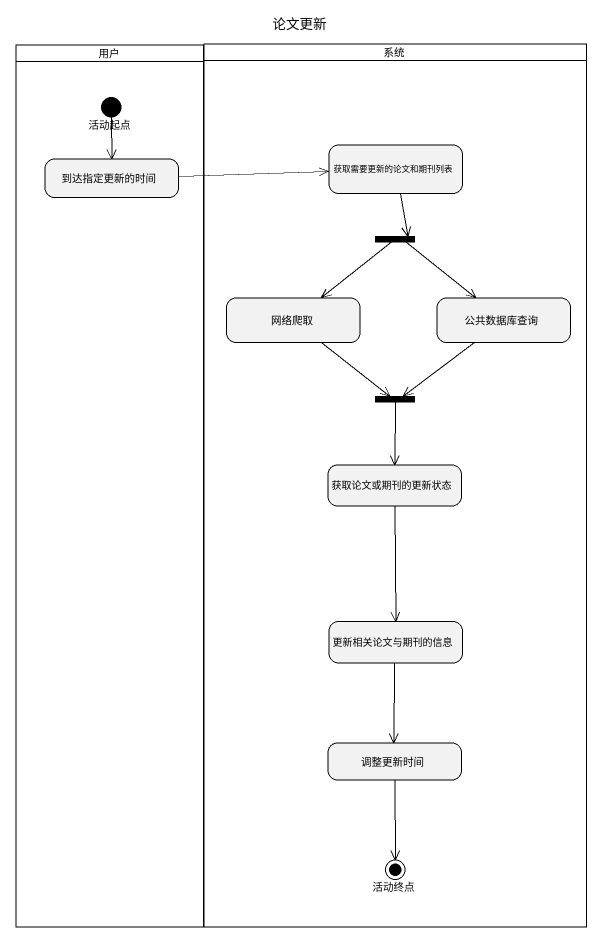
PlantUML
@startuml
title 论文更新
hide empty description
state 用户 <<partition>> {
  state 活动起点 <<start>>
  state 到达指定更新的时间
}
state 系统 <<partition>> {
  state 获取需要更新的论文和期刊列表
  state fork1 <<fork>>
  state 网络爬取
  state 公共数据库查询
  state fork2 <<join>>
  state 获取论文或期刊的更新状态
  state 更新相关论文与期刊的信息
  state 调整更新时间
  state 活动终点 <<end>>
}
活动起点 --> 到达指定更新的时间
获取需要更新的论文和期刊列表 --> fork1
到达指定更新的时间 -right-> 获取需要更新的论文和期刊列表
fork1 --> 网络爬取
fork1 --> 公共数据库查询
网络爬取 --> fork2
公共数据库查询 --> fork2
fork2 --> 获取论文或期刊的更新状态
获取论文或期刊的更新状态 --> 更新相关论文与期刊的信息
更新相关论文与期刊的信息 --> 调整更新时间
调整更新时间 --> 活动终点
@enduml
